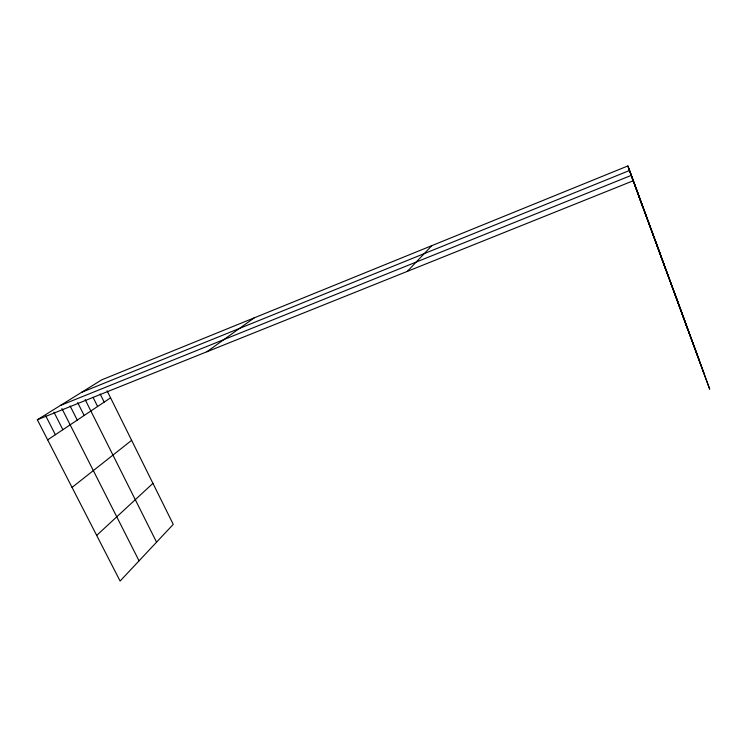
<?xml version="1.0" encoding="UTF-8"?>
<svg xmlns="http://www.w3.org/2000/svg" width="747" height="747" viewBox="0 0 747 747"><rect width="100%" height="100%" fill="white"/><g stroke="black" fill="none" stroke-linecap="round" stroke-linejoin="round"><path stroke-width="1.12" d="M407.33 271.376L431.869 245.632M96.68 535.403L152.939 483.356M72.057 487.408L131.631 440.338M206.844 351.781L254.335 317.811M47.668 439.862L110.575 397.824M107.12 390.84L173.248 524.366L120.099 581.054L37.35 419.758L101.685 379.868L627.872 165.946L709.65 389.019L627.872 165.946M81.544 392.362L629.441 170.531M60.358 405.49L631.131 175.442M37.35 419.758L632.989 180.867M45.744 415.855L55.371 434.717M53.952 412.176L62.869 429.702M61.908 408.544L139.054 560.829M70.143 406.023L77.249 420.094M77.66 402.577L84.15 415.481M85.167 399.608L156.562 542.163M93.03 397.283L97.614 406.48M100.173 394.014L104.178 402.091M628.376 167.431L699.145 359.83M630.552 173.752L704.141 373.715M675.652 295.7L688.08 330.454M655.838 241.907L665.297 268.593M636.192 188.543L642.616 207.003"/></g></svg>
